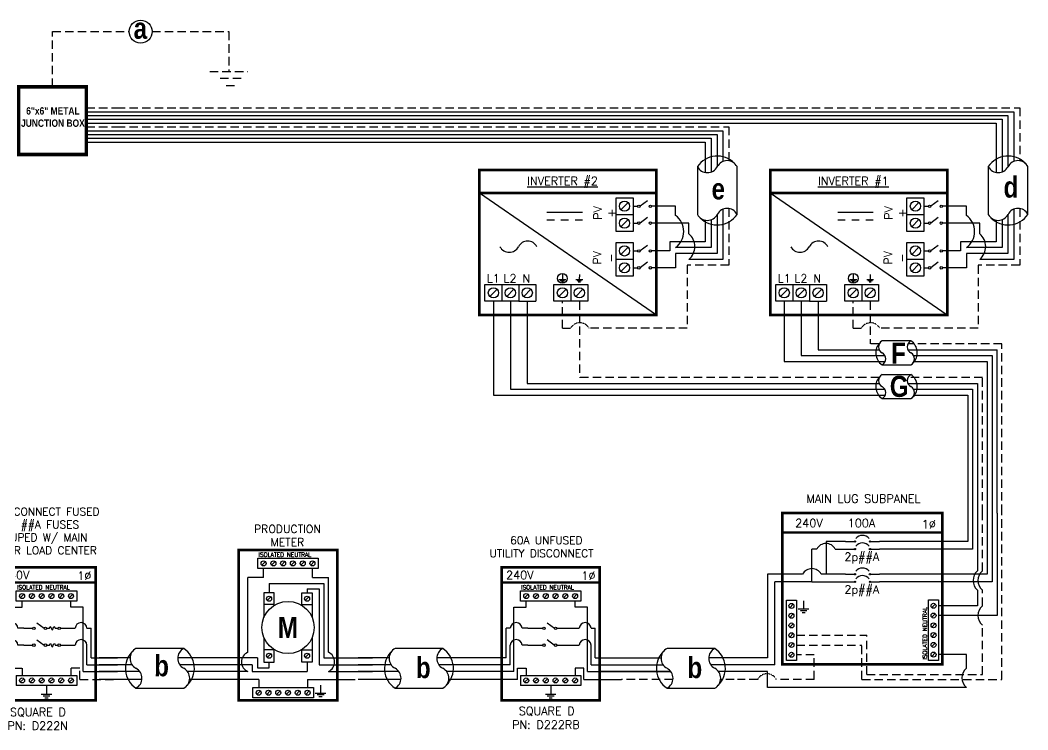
# Model space of a CAD drawing. Header units: feet. Extents: x 17804 to 18586, y 16033 to 16589.
# Drawn here: x 18137.4 to 18585.8, y 16273 to 16588.9 of the extents above; entities that cross this region are included whole.
import ezdxf

# ---------------------------------------------------------------- set-up
doc = ezdxf.new("R2010")
doc.units = ezdxf.units.FT
doc.header["$MEASUREMENT"] = 0
doc.linetypes.add('HIDDEN', pattern=[0.375, 0.25, -0.125])
for name, color, linetype in [('ONE LINE BLOCKS', 7, 'Continuous'), ('TABLES', 7, 'Continuous'), ('TEXT', 7, 'Continuous'), ('Z - TITLEBLOCK TXT', 7, 'Continuous')]:
    doc.layers.add(name, color=color, linetype=linetype)
doc.styles.add('ONE LINE TXT', font='techb___.ttf')
doc.styles.get("Standard").update_dxf_attribs({"font": 'simplex.shx'})

# ---------------------------------------------------------------- blocks, each defined once
blk = doc.blocks.new('*U21')
at = {"layer": 'ONE LINE BLOCKS', "linetype": 'Continuous'}
h = blk.add_hatch(color=1, dxfattribs=at)
h.dxf.hatch_style = 1
edge = h.paths.add_edge_path()
edge.add_arc((32.25, -12.65), 0.291, 0, 360)
h = blk.add_hatch(color=1, dxfattribs=at)
h.dxf.hatch_style = 1
edge = h.paths.add_edge_path()
edge.add_arc((38.92, -12.65), 0.291, 0, 360)
h = blk.add_hatch(color=1, dxfattribs=at)
h.dxf.hatch_style = 1
edge = h.paths.add_edge_path()
edge.add_arc((32.25, -16.02), 0.291, 0, 360)
h = blk.add_hatch(color=1, dxfattribs=at)
h.dxf.hatch_style = 1
edge = h.paths.add_edge_path()
edge.add_arc((38.92, -16.02), 0.291, 0, 360)
h = blk.add_hatch(color=1, dxfattribs=at)
h.dxf.hatch_style = 1
edge = h.paths.add_edge_path()
edge.add_arc((32.25, -27.21), 0.291, 0, 360)
h = blk.add_hatch(color=1, dxfattribs=at)
h.dxf.hatch_style = 1
edge = h.paths.add_edge_path()
edge.add_arc((32.25, -30.59), 0.291, 0, 360)
h = blk.add_hatch(color=1, dxfattribs=at)
h.dxf.hatch_style = 1
edge = h.paths.add_edge_path()
edge.add_arc((38.92, -27.21), 0.291, 0, 360)
h = blk.add_hatch(color=1, dxfattribs=at)
h.dxf.hatch_style = 1
edge = h.paths.add_edge_path()
edge.add_arc((38.92, -30.59), 0.291, 0, 360)
at = {"color": 7, "linetype": 'Continuous'}
for p, q in [((82.46, 0), (82.46, -12.65)), ((91.16, 0), (91.16, -27.21)), ((28.05, -12.65), (19.39, -12.65)), ((19.39, -12.65), (19.39, -27.21)), ((82.46, -12.65), (43.12, -12.65)), ((8.98, -27.21), (-6.7, -27.21)), ((-6.7, -27.21), (-6.7, -64.37)), ((28.05, -27.21), (17.22, -27.21)), ((91.16, -27.21), (43.12, -27.21)), ((-6.7, -64.37), (-20.02, -64.37))]:
    blk.add_line(p, q, dxfattribs=at)
at = {"color": 10, "linetype": 'Continuous'}
for p, q in [((84.64, 0), (84.64, -16.02)), ((93.34, 0), (93.34, -30.59)), ((13.1, -30.59), (13.1, -16.02)), ((15.27, -16.02), (13.1, -16.02)), ((23.51, -16.02), (28.05, -16.02)), ((84.64, -16.02), (43.12, -16.02)), ((13.1, -30.59), (-3.41, -30.59)), ((-3.41, -67.54), (-3.41, -30.59)), ((13.1, -30.59), (28.05, -30.59)), ((93.34, -30.59), (43.12, -30.59)), ((-3.41, -67.54), (-20.02, -67.54))]:
    blk.add_line(p, q, dxfattribs=at)
at = {"color": 253, "linetype": 'Continuous'}
for p, q in [((86.81, 0), (86.81, -25.72)), ((95.51, 0), (95.51, -45.61)), ((86.81, -34.27), (86.81, -41.26)), ((86.81, -41.26), (69.51, -41.26)), ((95.51, -45.61), (69.51, -45.61)), ((81.85, -63.01), (69.51, -63.01)), ((81.85, -69.04), (81.85, -63.01)), ((-6.7, -70.59), (-20.02, -70.59)), ((-6.7, -77.59), (-6.7, -70.59)), ((81.85, -77.59), (-6.7, -77.59))]:
    blk.add_line(p, q, dxfattribs=at)
at = {"color": 10, "linetype": 'Continuous'}
blk.add_arc((19.39, -18.18), 4.65, 27.6639, 152.3361, dxfattribs=at)
at = {"color": 7, "linetype": 'Continuous'}
blk.add_arc((13.1, -29.37), 4.65, 27.6639, 152.3361, dxfattribs=at)
at = {"color": 253, "linetype": 'Continuous'}
for centre in [(90.39, -29.99), (85.42, -73.31)]:
    blk.add_arc(centre, 5.58, 129.9215, 230.0785, dxfattribs=at)
at = {"layer": 'ONE LINE BLOCKS', "lineweight": 50}
blk.add_line((0, -8.7), (71.17, -8.7), dxfattribs=at)
at = {"layer": 'ONE LINE BLOCKS', "lineweight": 50, "const_width": 1.19}
blk.add_lwpolyline([(0, -67.37), (0, 0), (71.17, 0), (71.17, -67.37)], close=True, dxfattribs=at)
at = {"layer": 'TEXT', "color": 92, "linetype": 'HIDDEN', "ltscale": 15}
for p, q in [((88.99, -25.72), (88.99, 0)), ((97.69, -74.03), (97.69, 0)), ((88.99, -41.34), (88.99, -34.27)), ((88.99, -71.85), (88.99, -49.89)), ((6.27, -54.39), (37.56, -54.39)), ((37.56, -71.85), (37.56, -54.39)), ((6.27, -58.74), (35.36, -58.74)), ((35.36, -74.03), (35.36, -58.74)), ((14.11, -63.09), (6.27, -63.09)), ((14.11, -74.03), (14.11, -63.09)), ((-11.01, -74.03), (-20.02, -74.03)), ((14.11, -74.03), (-2.77, -74.03)), ((35.36, -74.03), (97.69, -74.03)), ((37.56, -71.85), (88.99, -71.85))]:
    blk.add_line(p, q, dxfattribs=at)
at = {"layer": 'TEXT', "color": 92, "linetype": 'HIDDEN', "flags": 128}
for points in [[(9.38, -39.11), (9.38, -42.61)], [(7.04, -42.61), (11.72, -42.61)], [(10.91, -43.48), (7.85, -43.48)], [(10.1, -44.35), (8.66, -44.35)]]:
    blk.add_lwpolyline(points, dxfattribs=at)
at = {"layer": 'TEXT', "color": 92, "linetype": 'Continuous', "ltscale": 4}
for centre in [(92.46, -29.99), (92.46, -45.61)]:
    blk.add_arc(centre, 5.51, 129.059, 230.941, dxfattribs=at)
at = {"layer": 'TEXT', "color": 92, "linetype": 'HIDDEN', "ltscale": 0.3}
blk.add_arc((-6.89, -76.19), 4.65, 27.6639, 152.3361, dxfattribs=at)
at = {"layer": 'Z - TITLEBLOCK TXT', "color": 1, "linetype": 'Continuous'}
for p, q in [((1.73, -65.68), (1.73, -38.74)), ((1.73, -38.74), (6.27, -38.74)), ((6.27, -38.74), (6.27, -65.68)), ((64.97, -65.61), (64.97, -38.67)), ((64.97, -38.67), (69.51, -38.67)), ((69.51, -38.67), (69.51, -65.61)), ((6.27, -65.68), (1.73, -65.68)), ((69.51, -65.61), (64.97, -65.61))]:
    blk.add_line(p, q, dxfattribs=at)
at = {"layer": 'Z - TITLEBLOCK TXT', "color": 4, "linetype": 'Continuous'}
for p, q in [((4.79, -40.55), (3.22, -42.12)), ((68.02, -40.48), (66.45, -42.05)), ((68.02, -44.83), (66.45, -46.4)), ((4.79, -44.9), (3.22, -46.47)), ((4.79, -49.25), (3.22, -50.82)), ((68.02, -49.18), (66.45, -50.75)), ((4.79, -53.6), (3.22, -55.17)), ((68.02, -53.53), (66.45, -55.1)), ((4.79, -57.95), (3.22, -59.52)), ((68.02, -57.88), (66.45, -59.45)), ((4.79, -62.3), (3.22, -63.87)), ((68.02, -62.23), (66.45, -63.8))]:
    blk.add_line(p, q, dxfattribs=at)
at = {"layer": 'Z - TITLEBLOCK TXT', "color": 1, "linetype": 'Continuous', "flags": 128}
for points in [[(28.05, -12.65), (32.25, -12.65)], [(28.05, -12.65), (32.25, -12.65)], [(38.92, -12.65), (43.12, -12.65)], [(28.05, -16.02), (32.25, -16.02)], [(28.05, -16.02), (32.25, -16.02)], [(38.92, -16.02), (43.12, -16.02)], [(28.05, -27.21), (32.25, -27.21)], [(28.05, -27.21), (32.25, -27.21)], [(28.05, -30.59), (32.25, -30.59)], [(28.05, -30.59), (32.25, -30.59)], [(38.92, -27.21), (43.12, -27.21)], [(38.92, -30.59), (43.12, -30.59)]]:
    blk.add_lwpolyline(points, dxfattribs=at)
at = {"layer": 'Z - TITLEBLOCK TXT', "color": 1, "linetype": 'Continuous'}
for centre in [(32.25, -12.65), (38.92, -12.65), (32.25, -16.02), (38.92, -16.02), (32.25, -27.21), (32.25, -30.59), (38.92, -27.21), (38.92, -30.59)]:
    blk.add_circle(centre, 0.291, dxfattribs=at)
at = {"layer": 'Z - TITLEBLOCK TXT', "color": 4, "linetype": 'Continuous'}
for centre in [(4, -41.33), (67.24, -41.26), (4, -45.69), (67.24, -45.61), (4, -50.04), (67.24, -49.96), (4, -54.39), (67.24, -54.31), (4, -58.74), (67.24, -58.66), (4, -63.09), (67.24, -63.01)]:
    blk.add_circle(centre, 1.11, dxfattribs=at)
at = {"layer": 'Z - TITLEBLOCK TXT', "color": 1, "linetype": 'Continuous'}
for centre in [(35.58, -13.84), (35.58, -17.22), (35.58, -28.4), (35.58, -31.78)]:
    blk.add_arc(centre, 3.93, 40.3392, 139.6608, dxfattribs=at)
at = {"layer": 'TABLES', "color": 1, "linetype": 'Continuous'}
for p in [(27.55, -21.26), (27.55, -35.82)]:
    blk.add_text('2p##A', height=3.658, dxfattribs=at).set_placement(p)
at = {"layer": 'TABLES', "color": 4, "linetype": 'Continuous'}
blk.add_text('ISOLATED NEUTRAL', height=1.8743, rotation=90, dxfattribs=at).set_placement((64.31, -65.25))
at = {"layer": 'TEXT', "color": 1, "attachment_point": 5}
for s, width, gutter_width, insert, char_height in [('MAIN LUG SUBPANEL ', 62.3984, 7.17, (36.04, 6.43), 3.6576), ('240V', 0.1481, 0.75, (11.79, -4.45), 3.658), ('100A', 0.1481, 0.75, (35.17, -4.45), 3.658), ('1∅', 0.1481, 0.75, (65.15, -4.96), 3.658)]:
    blk.add_mtext_dynamic_manual_height_columns(s, width=width, gutter_width=gutter_width, heights=[0], dxfattribs=dict(at, insert=insert, char_height=char_height))
blk = doc.blocks.new('M_METER PAN')
at = {"color": 253, "linetype": 'Continuous'}
for p, q in [((4.735, 8.023), (4.735, 8.748)), ((8.589, 8.023), (8.589, 8.748)), ((4.735, 8.023), (3.483, 8.023)), ((3.483, 2.136), (3.483, 8.023)), ((8.589, 8.023), (9.84, 8.023)), ((9.84, 2.136), (9.84, 8.023)), ((3.483, 0.611), (0, 0.611)), ((9.84, 0.611), (13.323, 0.611))]:
    blk.add_line(p, q, dxfattribs=at)
at = {"color": 7, "linetype": 'Continuous'}
for p, q in [((5.163, 7.563), (5.163, 6.819)), ((5.163, 7.563), (9.474, 7.563)), ((9.474, 7.563), (9.474, 1.711)), ((4.245, 1.711), (0, 1.711)), ((4.245, 1.711), (4.245, 0.898)), ((9.474, 1.711), (13.323, 1.711)), ((4.245, 0.898), (5.163, 0.898)), ((5.163, 0.898), (5.163, 1.37))]:
    blk.add_line(p, q, dxfattribs=at)
at = {"color": 10, "linetype": 'Continuous'}
for p, q in [((8.16, 7.142), (8.16, 6.819)), ((8.16, 7.142), (9.123, 7.142)), ((9.123, 7.142), (9.123, 1.149)), ((3.832, 1.149), (0, 1.149)), ((3.832, 1.149), (3.832, 0.611)), ((8.16, 1.37), (8.16, 0.611)), ((9.123, 1.149), (13.323, 1.149)), ((3.832, 0.611), (8.16, 0.611))]:
    blk.add_line(p, q, dxfattribs=at)
at = {"color": 1, "linetype": 'Continuous'}
for p, q in [((5.565, 5.899), (4.761, 5.899)), ((7.758, 5.899), (8.562, 5.899)), ((5.565, 2.326), (4.761, 2.326)), ((7.758, 2.326), (8.562, 2.326))]:
    blk.add_line(p, q, dxfattribs=at)
at = {"color": 253, "linetype": 'Continuous'}
for centre, start, end in [((3.823, 1.374), 113.9997, 246.0003), ((9.5, 1.374), 293.9997, 66.0003)]:
    blk.add_arc(centre, 0.835, start, end, dxfattribs=at)
at = {"layer": 'ONE LINE BLOCKS', "lineweight": 50, "const_width": 0.21}
blk.add_lwpolyline([(2.772, -1.647), (2.772, 10.216), (10.552, 10.216), (10.552, -1.647)], close=True, dxfattribs=at)
at = {"layer": 'TEXT', "color": 92, "linetype": 'HIDDEN', "ltscale": 15}
for p, q in [((4.347, 0), (0, 0)), ((4.347, 0), (4.347, -0.649)), ((8.201, 0), (8.201, -0.649)), ((8.201, 0), (13.323, 0))]:
    blk.add_line(p, q, dxfattribs=at)
at = {"layer": 'TEXT', "color": 92, "linetype": 'Continuous', "flags": 128}
for points in [[(9.228, -0.457), (9.227, -1.078)], [(8.812, -1.078), (9.642, -1.078)], [(9.498, -1.231), (8.956, -1.231)], [(9.354, -1.385), (9.1, -1.385)]]:
    blk.add_lwpolyline(points, dxfattribs=at)
at = {"layer": 'TEXT', "linetype": 'Continuous'}
blk.add_circle((6.662, 4.095), 2.059, dxfattribs=at)
at = {"layer": 'Z - TITLEBLOCK TXT', "color": 1, "linetype": 'Continuous'}
for p, q in [((4.275, 8.748), (4.275, 9.552)), ((4.275, 9.552), (9.049, 9.552)), ((9.049, 9.552), (9.049, 8.748)), ((9.049, 8.748), (4.275, 8.748)), ((4.761, 6.819), (4.761, 4.888)), ((5.565, 6.819), (4.761, 6.819)), ((5.565, 5.838), (5.565, 6.819)), ((7.758, 5.838), (7.758, 6.819)), ((7.758, 6.819), (8.562, 6.819)), ((8.562, 6.819), (8.562, 4.888)), ((4.761, 3.301), (4.761, 1.37)), ((8.562, 3.301), (8.562, 1.37)), ((5.565, 1.37), (5.565, 2.351)), ((7.758, 1.37), (7.758, 2.351)), ((4.761, 1.37), (5.565, 1.37)), ((8.562, 1.37), (7.758, 1.37)), ((3.887, -1.453), (3.887, -0.649)), ((3.887, -0.649), (8.661, -0.649)), ((8.661, -0.649), (8.661, -1.453)), ((8.661, -1.453), (3.887, -1.453))]:
    blk.add_line(p, q, dxfattribs=at)
at = {"layer": 'Z - TITLEBLOCK TXT', "color": 4, "linetype": 'Continuous'}
for p, q in [((4.874, 9.29), (4.596, 9.011)), ((5.645, 9.29), (5.366, 9.011)), ((6.416, 9.29), (6.137, 9.011)), ((7.186, 9.29), (6.908, 9.011)), ((7.957, 9.29), (7.679, 9.011)), ((8.728, 9.29), (8.449, 9.011)), ((5.303, 6.499), (5.024, 6.22)), ((8.299, 6.499), (8.021, 6.22)), ((5.303, 2.005), (5.024, 1.727)), ((8.299, 2.005), (8.021, 1.727)), ((4.486, -0.912), (4.208, -1.19)), ((5.257, -0.912), (4.978, -1.19)), ((6.028, -0.912), (5.749, -1.19)), ((6.798, -0.912), (6.52, -1.19)), ((7.569, -0.912), (7.291, -1.19)), ((8.34, -0.912), (8.061, -1.19))]:
    blk.add_line(p, q, dxfattribs=at)
for centre in [(4.735, 9.15), (5.506, 9.15), (6.276, 9.15), (7.047, 9.15), (7.818, 9.15), (8.589, 9.15), (5.163, 6.359), (8.16, 6.359), (5.163, 1.866), (8.16, 1.866), (4.347, -1.051), (5.118, -1.051), (5.888, -1.051), (6.659, -1.051), (7.43, -1.051), (8.201, -1.051)]:
    blk.add_circle(centre, 0.197, dxfattribs=at)
at = {"layer": 'TABLES', "color": 4, "linetype": 'Continuous'}
blk.add_text('ISOLATED NEUTRAL', height=0.33207, dxfattribs=at).set_placement((4.339, 9.669))
at = {"layer": 'TEXT', "color": 1, "insert": (6.613, 11.342), "char_height": 0.62775, "attachment_point": 5}
blk.add_mtext_dynamic_manual_height_columns('PRODUCTION METER', width=1.32031, gutter_width=7.17, heights=[0], dxfattribs=at)
at = {"layer": 'Z - TITLEBLOCK TXT', "color": 253, "linetype": 'Continuous', "style": 'ONE LINE TXT'}
blk.add_text('M', height=1.662, dxfattribs=at).set_placement((5.854, 3.259))
blk = doc.blocks.new('*U20')
at = {"color": 0}
blk.add_blockref('M_METER PAN', (0, 0), dxfattribs=at)
blk = doc.blocks.new('M_MAIN DISCONNECT')
at = {"color": 253, "linetype": 'Continuous'}
for p, q in [((5.45, -46.43), (5.45, -17.67)), ((5.45, -17.67), (10.94, -17.67)), ((10.94, -17.67), (10.94, -15.06)), ((32.69, -17.67), (32.69, -15.06)), ((38.18, -17.67), (32.69, -17.67)), ((38.18, -46.43), (38.18, -17.67)), ((5.45, -46.43), (-9.78, -46.43)), ((38.18, -46.43), (53.41, -46.43))]:
    blk.add_line(p, q, dxfattribs=at)
at = {"color": 7, "linetype": 'Continuous'}
for p, q in [((1.95, -40.22), (1.95, -27.1)), ((3.81, -27.1), (1.95, -27.1)), ((11.72, -27.1), (9.09, -27.1)), ((31.91, -27.1), (34.54, -27.1)), ((39.82, -27.1), (41.69, -27.1)), ((41.69, -40.22), (41.69, -27.1)), ((1.95, -40.22), (-9.78, -40.22)), ((41.69, -40.22), (53.41, -40.22))]:
    blk.add_line(p, q, dxfattribs=at)
at = {"color": 1, "linetype": 'Continuous'}
for p, q in [((21.88, -27.1), (23.12, -27.1)), ((25.67, -27.11), (26.91, -27.11)), ((21.88, -34.64), (23.12, -34.64)), ((25.67, -34.64), (26.91, -34.64))]:
    blk.add_line(p, q, dxfattribs=at)
at = {"color": 10, "linetype": 'Continuous'}
for p, q in [((3.81, -43.39), (3.81, -34.64)), ((11.72, -34.64), (9.09, -34.64)), ((31.91, -34.64), (34.54, -34.64)), ((39.82, -43.39), (39.82, -34.64)), ((3.81, -43.39), (-9.78, -43.39)), ((39.82, -43.39), (53.41, -43.39))]:
    blk.add_line(p, q, dxfattribs=at)
at = {"color": 7, "linetype": 'Continuous'}
for centre in [(6.45, -27.26), (37.18, -27.26)]:
    blk.add_arc(centre, 2.64, 3.2819, 176.7181, dxfattribs=at)
at = {"color": 10, "linetype": 'Continuous'}
for centre in [(6.45, -34.79), (37.18, -34.79)]:
    blk.add_arc(centre, 2.64, 3.2819, 176.7181, dxfattribs=at)
at = {"color": 1, "linetype": 'Continuous'}
for points in [[(23.12, -27.1), (23.5, -26.34), (24.4, -27.87), (25.22, -26.34), (25.67, -27.11)], [(23.12, -34.64), (23.5, -33.88), (24.4, -35.4), (25.22, -33.88), (25.67, -34.64)]]:
    blk.add_spline(points, degree=3, dxfattribs=at)
at = {"layer": 'ONE LINE BLOCKS', "lineweight": 50}
blk.add_line((0, -6.77), (43.61, -6.77), dxfattribs=at)
at = {"layer": 'ONE LINE BLOCKS', "lineweight": 50, "const_width": 1.19}
blk.add_lwpolyline([(0, -59.17), (0, 0), (43.61, 0), (43.61, -59.17)], close=True, dxfattribs=at)
at = {"layer": 'TEXT', "color": 92, "linetype": 'HIDDEN', "ltscale": 15}
for p, q in [((7.03, -49.88), (7.03, -44.94)), ((7.03, -44.94), (10.94, -44.94)), ((10.94, -44.94), (10.94, -48.08)), ((36.6, -44.94), (32.69, -44.94)), ((32.69, -44.94), (32.69, -48.08)), ((36.6, -49.88), (36.6, -44.94)), ((7.03, -49.88), (-9.78, -49.88)), ((36.6, -49.88), (53.41, -49.88))]:
    blk.add_line(p, q, dxfattribs=at)
at = {"layer": 'TEXT', "color": 92, "linetype": 'Continuous', "flags": 128}
for points in [[(21.82, -52.94), (21.82, -56.44)], [(19.48, -56.44), (24.16, -56.44)], [(23.35, -57.31), (20.29, -57.31)], [(22.53, -58.18), (21.1, -58.18)]]:
    blk.add_lwpolyline(points, dxfattribs=at)
at = {"layer": 'Z - TITLEBLOCK TXT', "color": 1, "linetype": 'Continuous'}
for p, q in [((8.34, -15.06), (8.34, -10.52)), ((8.34, -10.52), (35.29, -10.52)), ((35.29, -10.52), (35.29, -15.06)), ((35.29, -15.06), (8.34, -15.06)), ((17.54, -24.65), (20.8, -27.1)), ((11.72, -27.1), (15.64, -27.1)), ((27.99, -27.11), (31.91, -27.11)), ((11.72, -34.64), (15.64, -34.64)), ((17.54, -32.19), (20.8, -34.63)), ((27.99, -34.64), (31.91, -34.64)), ((8.34, -48.08), (35.29, -48.08)), ((8.34, -48.08), (8.34, -52.62)), ((35.29, -48.08), (35.29, -52.62)), ((35.29, -52.62), (8.34, -52.62))]:
    blk.add_line(p, q, dxfattribs=at)
at = {"layer": 'Z - TITLEBLOCK TXT', "color": 4, "linetype": 'Continuous'}
for p, q in [((11.73, -12), (10.15, -13.58)), ((16.08, -12), (14.5, -13.58)), ((20.43, -12), (18.86, -13.58)), ((24.78, -12), (23.21, -13.58)), ((29.13, -12), (27.56, -13.58)), ((33.48, -12), (31.91, -13.58)), ((11.73, -49.56), (10.15, -51.13)), ((16.08, -49.56), (14.5, -51.13)), ((20.43, -49.56), (18.86, -51.13)), ((24.78, -49.56), (23.21, -51.13)), ((29.13, -49.56), (27.56, -51.13)), ((33.48, -49.56), (31.91, -51.13))]:
    blk.add_line(p, q, dxfattribs=at)
for centre in [(10.94, -12.79), (15.29, -12.79), (19.64, -12.79), (23.99, -12.79), (28.34, -12.79), (32.69, -12.79), (10.94, -50.35), (15.29, -50.35), (19.64, -50.35), (23.99, -50.35), (28.34, -50.35), (32.69, -50.35)]:
    blk.add_circle(centre, 1.11, dxfattribs=at)
at = {"layer": 'Z - TITLEBLOCK TXT', "color": 1, "linetype": 'Continuous'}
for centre in [(16.18, -27.1), (21.34, -27.1), (27.45, -27.11), (16.18, -34.64), (21.34, -34.64), (27.45, -34.64)]:
    blk.add_circle(centre, 0.541, dxfattribs=at)
at = {"layer": 'TABLES', "color": 4, "linetype": 'Continuous'}
blk.add_text('ISOLATED NEUTRAL', height=1.8743, dxfattribs=at).set_placement((8.7, -9.86))
at = {"layer": 'TEXT', "color": 1}
for s, width, gutter_width, heights, insert, char_height, attachment_point in [('\\A1;\\pi4.1167;60A DISCONNECT FUSED \\P\\pi16.454;W/ ##A FUSES\\P\\pi11.355;GROUPED W/ MAIN \\P\\pi4.9392;BREAKER LOAD CENTER', 71.8931, 92.23, [24.13], (-15.26, 26.55), 3.4544, 1), ('240V', 0.1481, 0.75, [0], (8.07, -3.44), 3.658, 5), ('1∅', 0.1481, 0.75, [0], (38.63, -3.74), 3.658, 5), ('\\A1;\\pi3.6942,t21.982;SQUARE D\\P\\pi2.5621,t20.85;PN: D222N', 35.0816, 28.88, [13.54], (1.84, -62.59), 3.6576, 1)]:
    blk.add_mtext_dynamic_manual_height_columns(s, width=width, gutter_width=gutter_width, heights=heights, dxfattribs=dict(at, insert=insert, char_height=char_height, attachment_point=attachment_point))
blk = doc.blocks.new('*U19')
blk.add_blockref('M_MAIN DISCONNECT', (0, 0))
blk = doc.blocks.new('*U10')
at = {"color": 7, "linetype": 'Continuous'}
for p, q in [((6.669, 2.433), (2.905, 2.433)), ((2.435, 1.711), (0, 1.711)), ((9.575, 1.711), (6.199, 1.711)), ((2.905, -0.69), (6.669, -0.69))]:
    blk.add_line(p, q, dxfattribs=at)
at = {"color": 10, "linetype": 'Continuous'}
for p, q in [((2.591, 1.149), (0, 1.149)), ((9.575, 1.149), (6.355, 1.149))]:
    blk.add_line(p, q, dxfattribs=at)
at = {"color": 253, "linetype": 'Continuous'}
for p, q in [((3.208, 0.611), (0, 0.611)), ((9.575, 0.611), (6.972, 0.611))]:
    blk.add_line(p, q, dxfattribs=at)
at = {"color": 7, "linetype": 'Continuous'}
for centre, start, end in [((5.633, 0.872), 313.97324, 56.42648), ((3.942, 0.872), 133.97324, 236.42648)]:
    blk.add_arc(centre, 1.874, start, end, dxfattribs=at)
at = {"layer": 'TEXT', "color": 92, "linetype": 'HIDDEN', "ltscale": 15}
for p, q in [((3.373, 0), (0, 0)), ((9.575, 0), (7.137, 0))]:
    blk.add_line(p, q, dxfattribs=at)
at = {"layer": 'Z - TITLEBLOCK TXT', "linetype": 'Continuous'}
for centre, start, end in [((3.315, 1.653), 117.66392, 242.33608), ((7.078, 1.653), 117.66392, 242.33608), ((2.496, 0.091), 297.66392, 62.33608), ((6.26, 0.091), 297.66392, 62.33608)]:
    blk.add_arc(centre, 0.882, start, end, dxfattribs=at)
blk = doc.blocks.new('M_UTILITY DISCONNECT')
at = {"color": 253, "linetype": 'Continuous'}
for p, q in [((2.699, 0.611), (2.699, 5.706)), ((2.699, 5.706), (3.671, 5.706)), ((3.671, 5.706), (3.671, 6.168)), ((7.524, 5.706), (7.524, 6.168)), ((8.496, 5.706), (7.524, 5.706)), ((8.496, 0.611), (8.496, 5.706)), ((2.699, 0.611), (0, 0.611)), ((8.496, 0.611), (11.195, 0.611))]:
    blk.add_line(p, q, dxfattribs=at)
at = {"color": 7, "linetype": 'Continuous'}
for p, q in [((2.078, 1.711), (2.078, 4.034)), ((2.408, 4.034), (2.078, 4.034)), ((3.809, 4.034), (3.343, 4.034)), ((7.386, 4.034), (7.853, 4.034)), ((8.788, 4.034), (9.118, 4.034)), ((9.118, 1.711), (9.118, 4.034)), ((2.078, 1.711), (0, 1.711)), ((9.118, 1.711), (11.195, 1.711))]:
    blk.add_line(p, q, dxfattribs=at)
at = {"color": 10, "linetype": 'Continuous'}
for p, q in [((2.408, 1.149), (2.408, 2.699)), ((3.809, 2.699), (3.343, 2.699)), ((7.386, 2.699), (7.853, 2.699)), ((8.787, 1.149), (8.788, 2.699)), ((2.408, 1.149), (0, 1.149)), ((8.787, 1.149), (11.195, 1.149))]:
    blk.add_line(p, q, dxfattribs=at)
at = {"color": 7, "linetype": 'Continuous'}
for centre in [(2.875, 4.008), (8.32, 4.008)]:
    blk.add_arc(centre, 0.468, 3.28193, 176.71807, dxfattribs=at)
at = {"color": 10, "linetype": 'Continuous'}
for centre in [(2.875, 2.672), (8.32, 2.672)]:
    blk.add_arc(centre, 0.468, 3.28193, 176.71807, dxfattribs=at)
at = {"layer": 'ONE LINE BLOCKS', "lineweight": 50}
blk.add_line((1.732, 7.637), (9.459, 7.637), dxfattribs=at)
at = {"layer": 'ONE LINE BLOCKS', "lineweight": 50, "const_width": 0.21}
blk.add_lwpolyline([(1.732, -1.647), (1.732, 8.836), (9.459, 8.836), (9.459, -1.647)], close=True, dxfattribs=at)
at = {"layer": 'TEXT', "color": 92, "linetype": 'HIDDEN', "ltscale": 15}
for p, q in [((2.978, 0), (2.978, 0.875)), ((2.978, 0.875), (3.671, 0.875)), ((3.671, 0.875), (3.671, 0.319)), ((8.217, 0.875), (7.524, 0.875)), ((7.524, 0.875), (7.524, 0.319)), ((8.217, 0), (8.217, 0.875)), ((2.978, 0), (0, 0)), ((8.217, 0), (11.195, 0))]:
    blk.add_line(p, q, dxfattribs=at)
at = {"layer": 'TEXT', "color": 92, "linetype": 'Continuous', "flags": 128}
for points in [[(5.598, -0.543), (5.598, -1.164)], [(5.183, -1.164), (6.012, -1.164)], [(5.869, -1.317), (5.327, -1.317)], [(5.725, -1.471), (5.47, -1.471)]]:
    blk.add_lwpolyline(points, dxfattribs=at)
at = {"layer": 'Z - TITLEBLOCK TXT', "color": 1, "linetype": 'Continuous'}
for p, q in [((3.211, 6.168), (3.211, 6.972)), ((3.211, 6.972), (7.984, 6.972)), ((7.984, 6.972), (7.984, 6.168)), ((7.984, 6.168), (3.211, 6.168)), ((3.809, 4.034), (4.973, 4.034)), ((5.309, 4.468), (5.887, 4.036)), ((6.078, 4.034), (7.386, 4.034)), ((3.809, 2.699), (4.973, 2.699)), ((5.309, 3.134), (5.887, 2.701)), ((6.078, 2.699), (7.386, 2.699)), ((3.211, 0.319), (7.984, 0.319)), ((3.211, 0.319), (3.211, -0.485)), ((7.984, 0.319), (7.984, -0.485)), ((7.984, -0.485), (3.211, -0.485))]:
    blk.add_line(p, q, dxfattribs=at)
at = {"layer": 'Z - TITLEBLOCK TXT', "color": 4, "linetype": 'Continuous'}
for p, q in [((3.81, 6.71), (3.531, 6.431)), ((4.581, 6.71), (4.302, 6.431)), ((5.351, 6.71), (5.073, 6.431)), ((6.122, 6.71), (5.844, 6.431)), ((6.893, 6.71), (6.614, 6.431)), ((7.664, 6.71), (7.385, 6.431)), ((3.81, 0.056), (3.531, -0.223)), ((4.581, 0.056), (4.302, -0.223)), ((5.351, 0.056), (5.073, -0.223)), ((6.122, 0.056), (5.844, -0.223)), ((6.893, 0.056), (6.614, -0.223)), ((7.664, 0.056), (7.385, -0.223))]:
    blk.add_line(p, q, dxfattribs=at)
for centre in [(3.671, 6.57), (4.441, 6.57), (5.212, 6.57), (5.983, 6.57), (6.754, 6.57), (7.524, 6.57), (3.671, -0.083), (4.441, -0.083), (5.212, -0.083), (5.983, -0.083), (6.754, -0.083), (7.524, -0.083)]:
    blk.add_circle(centre, 0.197, dxfattribs=at)
at = {"layer": 'Z - TITLEBLOCK TXT', "color": 1, "linetype": 'Continuous'}
for centre in [(5.069, 4.034), (5.983, 4.034), (5.069, 2.699), (5.983, 2.699)]:
    blk.add_circle(centre, 0.0959, dxfattribs=at)
at = {"layer": 'TABLES', "color": 4, "linetype": 'Continuous'}
blk.add_text('ISOLATED NEUTRAL', height=0.33207, dxfattribs=at).set_placement((3.275, 7.089))
at = {"layer": 'TEXT', "color": 1}
for s, width, gutter_width, heights, insert, char_height, attachment_point in [('\\A1;\\pi2.3006; 60A UNFUSED \\P\\pi1.0912;UTILITY DISCONNECT', 11.50802, 0, [1.916], (-0.322, 11.272), 0.612, 1), ('240V', 0.14806, 0.75, [0], (3.162, 8.227), 0.648, 5), ('1∅', 0.14806, 0.75, [0], (8.576, 8.174), 0.648, 5), ('\\A1;\\pi1.5665,t4.8065;SQUARE D\\P\\pi1.042,t4.282;PN: D222RB', 8.03936, 0.203, [2.349], (1.51, -2.167), 0.648, 1)]:
    blk.add_mtext_dynamic_manual_height_columns(s, width=width, gutter_width=gutter_width, heights=heights, dxfattribs=dict(at, insert=insert, char_height=char_height, attachment_point=attachment_point))

msp = doc.modelspace()

# ---------------------------------------------------------------- linework, layer by layer
at = {"color": 7, "linetype": 'Continuous'}
for p, q in [((18166.8, 16548.19), (18180.36, 16548.19)), ((18166.8, 16544.81), (18180.36, 16544.81)), ((18180.36, 16548.19), (18579.6, 16548.19)), ((18180.36, 16544.81), (18574.35, 16544.81)), ((18574.35, 16544.81), (18574.35, 16521.36)), ((18579.6, 16548.19), (18579.6, 16526.02)), ((18166.8, 16539.73), (18180.36, 16539.73)), ((18166.8, 16536.35), (18180.36, 16536.35)), ((18180.36, 16539.73), (18450.17, 16539.73)), ((18180.36, 16536.35), (18444.92, 16536.35)), ((18444.92, 16536.35), (18444.92, 16521.36)), ((18450.17, 16539.73), (18450.17, 16526.02)), ((18438.78, 16523.71), (18438.78, 16502.47)), ((18456.41, 16502.47), (18456.41, 16523.71)), ((18568.22, 16523.71), (18568.22, 16502.47)), ((18585.84, 16502.47), (18585.84, 16523.71)), ((18429.04, 16506.1), (18418.41, 16506.1)), ((18429.04, 16501.99), (18429.04, 16506.1)), ((18450.17, 16504.78), (18450.17, 16482.45)), ((18558.47, 16506.1), (18547.84, 16506.1)), ((18558.47, 16501.99), (18558.47, 16506.1)), ((18579.6, 16504.78), (18579.6, 16482.45)), ((18444.92, 16500.11), (18444.92, 16487.69)), ((18574.35, 16500.11), (18574.35, 16487.69)), ((18435, 16498.57), (18418.41, 16498.57)), ((18435, 16493.84), (18435, 16498.57)), ((18564.43, 16498.57), (18547.84, 16498.57)), ((18564.43, 16493.84), (18564.43, 16498.57)), ((18444.92, 16487.69), (18429.04, 16487.69)), ((18574.35, 16487.69), (18558.47, 16487.69)), ((18450.17, 16482.45), (18435, 16482.45)), ((18579.6, 16482.45), (18564.43, 16482.45)), ((18347.99, 16463.78), (18347.99, 16421.96)), ((18477.43, 16463.78), (18477.43, 16436.98)), ((18533.8, 16446.14), (18520.99, 16446.14)), ((18477.43, 16436.98), (18522.35, 16436.98)), ((18535.17, 16436.98), (18567.8, 16436.98)), ((18567.8, 16436.98), (18567.8, 16369.49)), ((18520.99, 16435.51), (18533.8, 16435.51)), ((18533.8, 16431.11), (18520.99, 16431.11)), ((18347.99, 16421.96), (18522.35, 16421.96)), ((18520.99, 16420.48), (18533.8, 16420.48)), ((18535.17, 16421.96), (18559.1, 16421.96)), ((18559.1, 16421.96), (18559.1, 16369.49)), ((18446.49, 16309.19), (18425.25, 16309.19)), ((18393.34, 16305.12), (18422.6, 16305.12)), ((18456.62, 16305.12), (18443.84, 16305.12)), ((18425.25, 16291.57), (18446.49, 16291.57))]:
    msp.add_line(p, q, dxfattribs=at)
at = {"color": 253, "linetype": 'Continuous'}
for p, q in [((18166.8, 16546.5), (18180.36, 16546.5)), ((18180.36, 16546.5), (18576.97, 16546.5)), ((18576.97, 16546.5), (18576.97, 16523.61)), ((18166.8, 16543.11), (18180.36, 16543.11)), ((18180.36, 16543.11), (18571.73, 16543.11)), ((18571.73, 16543.11), (18571.73, 16521.13)), ((18166.8, 16538.04), (18180.36, 16538.04)), ((18180.36, 16538.04), (18447.54, 16538.04)), ((18447.54, 16538.04), (18447.54, 16523.61)), ((18166.8, 16534.65), (18180.36, 16534.65)), ((18180.36, 16534.65), (18442.3, 16534.65)), ((18442.3, 16534.65), (18442.3, 16521.13)), ((18442.3, 16499.88), (18442.3, 16490.31)), ((18447.54, 16502.37), (18447.54, 16485.07)), ((18571.73, 16499.88), (18571.73, 16490.31)), ((18576.97, 16502.37), (18576.97, 16485.07)), ((18426.46, 16486.2), (18418.41, 16486.2)), ((18442.3, 16490.31), (18426.46, 16490.31)), ((18426.46, 16490.31), (18426.46, 16486.2)), ((18555.89, 16486.2), (18547.84, 16486.2)), ((18571.73, 16490.31), (18555.89, 16490.31)), ((18555.89, 16490.31), (18555.89, 16486.2)), ((18447.54, 16485.07), (18429.08, 16485.07)), ((18429.08, 16485.07), (18429.08, 16478.67)), ((18576.97, 16485.07), (18558.52, 16485.07)), ((18558.52, 16485.07), (18558.52, 16478.67)), ((18429.08, 16478.67), (18418.41, 16478.67)), ((18558.52, 16478.67), (18547.84, 16478.67)), ((18363.06, 16463.78), (18363.06, 16427.22)), ((18492.49, 16463.78), (18492.49, 16442.24)), ((18492.49, 16442.24), (18519.65, 16442.24)), ((18532.46, 16442.24), (18572.15, 16442.24)), ((18572.15, 16369.49), (18572.15, 16442.24)), ((18363.06, 16427.22), (18519.65, 16427.22)), ((18532.46, 16427.22), (18563.45, 16427.22)), ((18563.45, 16427.22), (18563.45, 16369.49)), ((18389.83, 16298.9), (18426.96, 16298.9)), ((18426.96, 16298.9), (18395.68, 16298.9)), ((18456.62, 16298.9), (18448.2, 16298.9))]:
    msp.add_line(p, q, dxfattribs=at)
at = {"color": 10, "linetype": 'Continuous'}
for p, q in [((18355.53, 16463.78), (18355.53, 16424.59)), ((18484.96, 16463.78), (18484.96, 16439.61)), ((18484.96, 16439.61), (18522.23, 16439.61)), ((18535.04, 16439.61), (18569.98, 16439.61)), ((18569.98, 16439.61), (18569.98, 16369.49)), ((18355.53, 16424.59), (18522.23, 16424.59)), ((18535.04, 16424.59), (18561.28, 16424.59)), ((18561.28, 16424.59), (18561.28, 16369.49)), ((18391.47, 16301.95), (18423.47, 16301.95)), ((18456.62, 16301.95), (18444.72, 16301.95))]:
    msp.add_line(p, q, dxfattribs=at)
at = {"color": 7, "linetype": 'Continuous'}
msp.add_circle((18190.98, 16583.82), 5.11, dxfattribs=at)
for centre, radius, start, end in [((18447.6, 16517.86), 10.58, 43.9732, 146.4265), ((18577.03, 16517.86), 10.58, 43.9732, 146.4265), ((18447.6, 16508.32), 10.58, 223.9732, 326.4265), ((18577.03, 16508.32), 10.58, 223.9732, 326.4265), ((18530.27, 16440.82), 6.38, 313.9732, 56.4265), ((18524.52, 16440.82), 6.38, 133.9732, 236.4265), ((18524.52, 16425.8), 6.38, 133.9732, 236.4265), ((18530.27, 16425.8), 6.38, 313.9732, 56.4265), ((18431.1, 16300.38), 10.58, 133.9732, 236.4265), ((18440.64, 16300.38), 10.58, 313.9732, 56.4265)]:
    msp.add_arc(centre, radius, start, end, dxfattribs=at)
at = {"layer": 'ONE LINE BLOCKS', "lineweight": 50}
for points, const_width in [([(18166.8, 16529.13), (18136.7, 16529.13), (18136.7, 16559.23), (18166.8, 16559.23)], 1.53), ([(18341.78, 16457.61), (18341.78, 16522.26), (18420.55, 16522.26), (18420.55, 16457.61)], 1.19), ([(18341.78, 16511.98), (18341.78, 16522.26), (18420.55, 16522.26), (18420.55, 16511.98)], 1.19), ([(18471.21, 16457.61), (18471.21, 16522.26), (18549.98, 16522.26), (18549.98, 16457.61)], 1.19), ([(18471.21, 16511.98), (18471.21, 16522.26), (18549.98, 16522.26), (18549.98, 16511.98)], 1.19)]:
    msp.add_lwpolyline(points, close=True, dxfattribs=dict(at, const_width=const_width))
at = {"layer": 'TEXT', "color": 92, "linetype": 'HIDDEN', "ltscale": 15}
for p, q in [((18151.75, 16559.23), (18151.75, 16583.82)), ((18151.75, 16583.82), (18185.86, 16583.82)), ((18196.09, 16583.82), (18230.2, 16583.82)), ((18230.2, 16583.82), (18230.2, 16566.03)), ((18166.8, 16549.88), (18180.36, 16549.88)), ((18180.36, 16549.88), (18582.22, 16549.88)), ((18582.22, 16549.88), (18582.22, 16526.32)), ((18166.8, 16541.42), (18180.36, 16541.42)), ((18180.36, 16541.42), (18452.79, 16541.42)), ((18452.79, 16541.42), (18452.79, 16526.32)), ((18452.79, 16505.07), (18452.79, 16479.82)), ((18582.22, 16505.07), (18582.22, 16479.82)), ((18452.79, 16479.82), (18434.28, 16479.82)), ((18434.28, 16479.82), (18434.28, 16451.74)), ((18582.22, 16479.82), (18563.71, 16479.82)), ((18563.71, 16479.82), (18563.71, 16451.74)), ((18378.7, 16451.74), (18378.7, 16463.78)), ((18386.24, 16463.78), (18386.24, 16429.85)), ((18508.13, 16451.74), (18508.13, 16463.78)), ((18515.67, 16463.78), (18515.67, 16444.87)), ((18378.7, 16451.74), (18382.3, 16451.74)), ((18434.28, 16451.74), (18390.54, 16451.74)), ((18508.13, 16451.74), (18511.73, 16451.74)), ((18563.71, 16451.74), (18519.97, 16451.74)), ((18519.72, 16444.87), (18515.67, 16444.87)), ((18574.33, 16444.87), (18532.54, 16444.87)), ((18574.33, 16369.49), (18574.33, 16444.87)), ((18519.72, 16429.85), (18386.24, 16429.85)), ((18565.63, 16429.85), (18532.54, 16429.85)), ((18565.63, 16369.49), (18565.63, 16429.85)), ((18427.89, 16295.46), (18405.07, 16295.46)), ((18455.2, 16295.46), (18449.13, 16295.46))]:
    msp.add_line(p, q, dxfattribs=at)
at = {"layer": 'TEXT', "color": 92, "linetype": 'HIDDEN', "ltscale": 15, "flags": 128}
for points in [[(18221.72, 16566.03), (18238.68, 16566.03)], [(18235.74, 16562.89), (18224.66, 16562.89)], [(18232.8, 16559.75), (18227.6, 16559.75)]]:
    msp.add_lwpolyline(points, dxfattribs=at)
at = {"layer": 'TEXT', "color": 92, "linetype": 'Continuous', "flags": 128}
for points in [[(18377.16, 16473.42), (18380.24, 16473.42)], [(18379.7, 16472.85), (18377.7, 16472.85)], [(18378.7, 16475.72), (18378.7, 16473.42)], [(18384.7, 16473.42), (18387.77, 16473.42)], [(18387.24, 16472.85), (18385.23, 16472.85)], [(18386.24, 16475.72), (18386.23, 16473.42)], [(18506.6, 16473.42), (18509.67, 16473.42)], [(18509.13, 16472.85), (18507.13, 16472.85)], [(18508.13, 16475.72), (18508.13, 16473.42)], [(18514.13, 16473.42), (18517.2, 16473.42)], [(18516.67, 16472.85), (18514.66, 16472.85)], [(18515.67, 16475.72), (18515.67, 16473.42)], [(18379.17, 16472.28), (18378.23, 16472.28)], [(18386.71, 16472.28), (18385.76, 16472.28)]]:
    msp.add_lwpolyline(points, dxfattribs=at)
at = {"layer": 'TEXT', "color": 92, "linetype": 'HIDDEN', "flags": 128}
for points in [[(18508.6, 16472.28), (18507.66, 16472.28)], [(18516.14, 16472.28), (18515.19, 16472.28)]]:
    msp.add_lwpolyline(points, dxfattribs=at)
at = {"layer": 'TEXT', "color": 92, "linetype": 'Continuous'}
for centre in [(18378.7, 16473.98), (18508.13, 16473.98)]:
    msp.add_circle(centre, 2.17, dxfattribs=at)
at = {"layer": 'TEXT', "color": 92, "linetype": 'HIDDEN', "ltscale": 0.3}
for centre in [(18386.42, 16449.58), (18515.85, 16449.58)]:
    msp.add_arc(centre, 4.65, 27.6639, 152.3361, dxfattribs=at)
at = {"layer": 'Z - TITLEBLOCK TXT', "color": 7, "linetype": 'Continuous'}
for p, q in [((18420.55, 16457.61), (18341.78, 16511.98)), ((18549.98, 16457.61), (18471.21, 16511.98)), ((18387.6, 16503.37), (18371.83, 16503.37)), ((18375.13, 16499.96), (18371.83, 16499.96)), ((18381.36, 16499.96), (18378.07, 16499.96)), ((18387.6, 16499.96), (18384.31, 16499.96)), ((18517.03, 16503.37), (18501.27, 16503.37)), ((18504.56, 16499.96), (18501.27, 16499.96)), ((18510.8, 16499.96), (18507.5, 16499.96)), ((18517.03, 16499.96), (18513.74, 16499.96))]:
    msp.add_line(p, q, dxfattribs=at)
at = {"layer": 'Z - TITLEBLOCK TXT', "color": 1, "linetype": 'Continuous'}
for p, q in [((18402.59, 16494.8), (18402.59, 16509.87)), ((18402.59, 16509.87), (18410.13, 16509.87)), ((18402.59, 16494.8), (18402.59, 16509.87)), ((18410.13, 16509.87), (18410.13, 16494.8)), ((18410.13, 16509.87), (18410.13, 16502.33)), ((18416.56, 16508.56), (18413.29, 16506.12)), ((18532.03, 16494.8), (18532.03, 16509.87)), ((18532.03, 16509.87), (18539.56, 16509.87)), ((18532.03, 16494.8), (18532.03, 16509.87)), ((18539.56, 16509.87), (18539.56, 16494.8)), ((18539.56, 16509.87), (18539.56, 16502.33)), ((18545.99, 16508.56), (18542.72, 16506.12)), ((18410.13, 16506.1), (18412.17, 16506.1)), ((18539.56, 16506.1), (18541.6, 16506.1)), ((18410.13, 16502.33), (18402.59, 16502.33)), ((18416.56, 16501.03), (18413.29, 16498.58)), ((18539.56, 16502.33), (18532.03, 16502.33)), ((18545.99, 16501.03), (18542.72, 16498.58)), ((18410.13, 16498.57), (18412.17, 16498.57)), ((18539.56, 16498.57), (18541.6, 16498.57)), ((18410.13, 16494.8), (18402.59, 16494.8)), ((18539.56, 16494.8), (18532.03, 16494.8)), ((18402.59, 16474.9), (18402.59, 16489.97)), ((18402.59, 16489.97), (18410.13, 16489.97)), ((18410.13, 16489.97), (18410.13, 16482.44)), ((18410.13, 16486.2), (18412.17, 16486.2)), ((18416.56, 16488.67), (18413.29, 16486.22)), ((18532.03, 16474.9), (18532.03, 16489.97)), ((18532.03, 16489.97), (18539.56, 16489.97)), ((18539.56, 16489.97), (18539.56, 16482.44)), ((18539.56, 16486.2), (18541.6, 16486.2)), ((18545.99, 16488.67), (18542.72, 16486.22)), ((18410.13, 16482.44), (18402.59, 16482.44)), ((18410.13, 16482.44), (18410.13, 16474.9)), ((18539.56, 16482.44), (18532.03, 16482.44)), ((18539.56, 16482.44), (18539.56, 16474.9)), ((18410.13, 16478.67), (18412.17, 16478.67)), ((18416.56, 16481.13), (18413.29, 16478.69)), ((18539.56, 16478.67), (18541.6, 16478.67)), ((18545.99, 16481.13), (18542.72, 16478.69)), ((18410.13, 16474.9), (18402.59, 16474.9)), ((18539.56, 16474.9), (18532.03, 16474.9)), ((18344.23, 16471.31), (18359.3, 16471.31)), ((18344.23, 16463.78), (18344.23, 16471.31)), ((18344.23, 16471.31), (18351.76, 16471.31)), ((18351.76, 16471.31), (18351.76, 16463.78)), ((18359.3, 16471.31), (18359.3, 16463.78)), ((18359.3, 16471.31), (18366.83, 16471.31)), ((18366.83, 16471.31), (18366.83, 16463.78)), ((18374.93, 16471.31), (18390, 16471.31)), ((18374.93, 16463.78), (18374.93, 16471.31)), ((18374.93, 16471.31), (18382.47, 16471.31)), ((18382.47, 16471.31), (18382.47, 16463.78)), ((18390, 16471.31), (18390, 16463.78)), ((18473.66, 16471.31), (18488.73, 16471.31)), ((18473.66, 16463.78), (18473.66, 16471.31)), ((18473.66, 16471.31), (18481.19, 16471.31)), ((18481.19, 16471.31), (18481.19, 16463.78)), ((18488.73, 16471.31), (18488.73, 16463.78)), ((18488.73, 16471.31), (18496.26, 16471.31)), ((18496.26, 16471.31), (18496.26, 16463.78)), ((18504.37, 16471.31), (18519.43, 16471.31)), ((18504.37, 16463.78), (18504.37, 16471.31)), ((18504.37, 16471.31), (18511.9, 16471.31)), ((18511.9, 16471.31), (18511.9, 16463.78)), ((18519.43, 16471.31), (18519.43, 16463.78)), ((18359.3, 16463.78), (18344.23, 16463.78)), ((18359.3, 16463.78), (18366.83, 16463.78)), ((18390, 16463.78), (18374.93, 16463.78)), ((18488.73, 16463.78), (18473.66, 16463.78)), ((18488.73, 16463.78), (18496.26, 16463.78)), ((18519.43, 16463.78), (18504.37, 16463.78))]:
    msp.add_line(p, q, dxfattribs=at)
at = {"layer": 'Z - TITLEBLOCK TXT', "color": 4, "linetype": 'Continuous'}
for p, q in [((18407.97, 16507.71), (18404.75, 16504.49)), ((18537.4, 16507.71), (18534.19, 16504.49)), ((18407.97, 16500.17), (18404.75, 16496.96)), ((18537.4, 16500.17), (18534.19, 16496.96)), ((18407.97, 16487.81), (18404.75, 16484.6)), ((18537.4, 16487.81), (18534.19, 16484.6)), ((18407.97, 16480.28), (18404.75, 16477.06)), ((18537.4, 16480.28), (18534.19, 16477.06)), ((18349.6, 16469.15), (18346.39, 16465.94)), ((18357.14, 16469.15), (18353.92, 16465.94)), ((18364.67, 16469.15), (18361.46, 16465.94)), ((18380.31, 16469.15), (18377.09, 16465.94)), ((18387.84, 16469.15), (18384.63, 16465.94)), ((18479.03, 16469.15), (18475.82, 16465.94)), ((18486.57, 16469.15), (18483.35, 16465.94)), ((18494.1, 16469.15), (18490.89, 16465.94)), ((18509.74, 16469.15), (18506.53, 16465.94)), ((18517.27, 16469.15), (18514.06, 16465.94))]:
    msp.add_line(p, q, dxfattribs=at)
for centre in [(18406.36, 16506.1), (18535.79, 16506.1), (18406.36, 16498.57), (18535.79, 16498.57), (18406.36, 16486.2), (18535.79, 16486.2), (18406.36, 16478.67), (18535.79, 16478.67), (18347.99, 16467.54), (18355.53, 16467.54), (18363.06, 16467.54), (18378.7, 16467.54), (18386.24, 16467.54), (18477.43, 16467.54), (18484.96, 16467.54), (18492.49, 16467.54), (18508.13, 16467.54), (18515.67, 16467.54)]:
    msp.add_circle(centre, 2.27, dxfattribs=at)
at = {"layer": 'Z - TITLEBLOCK TXT', "color": 1, "linetype": 'Continuous'}
for centre in [(18412.71, 16506.1), (18417.87, 16506.1), (18542.14, 16506.1), (18547.3, 16506.1), (18412.71, 16498.57), (18417.87, 16498.57), (18542.14, 16498.57), (18547.3, 16498.57), (18412.71, 16486.2), (18417.87, 16486.2), (18542.14, 16486.2), (18547.3, 16486.2), (18412.71, 16478.67), (18417.87, 16478.67), (18542.14, 16478.67), (18547.3, 16478.67)]:
    msp.add_circle(centre, 0.541, dxfattribs=at)
at = {"layer": 'Z - TITLEBLOCK TXT', "linetype": 'Continuous'}
for centre, radius, start, end in [((18443.19, 16526.02), 4.98, 207.6639, 332.3361), ((18452.01, 16521.4), 4.98, 27.6639, 152.3361), ((18572.62, 16526.02), 4.98, 207.6639, 332.3361), ((18581.44, 16521.4), 4.98, 27.6639, 152.3361), ((18452.01, 16500.16), 4.98, 27.6639, 152.3361), ((18581.44, 16500.16), 4.98, 27.6639, 152.3361), ((18423.91, 16494.84), 8.8, 305.6505, 54.3495), ((18443.19, 16504.78), 4.98, 207.6639, 332.3361), ((18553.34, 16494.84), 8.8, 305.6505, 54.3495), ((18572.62, 16504.78), 4.98, 207.6639, 332.3361), ((18363.25, 16485.92), 4.65, 27.6639, 152.3361), ((18430.22, 16488.14), 7.43, 309.9338, 50.0662), ((18492.68, 16485.92), 4.65, 27.6639, 152.3361), ((18559.66, 16488.14), 7.43, 309.9338, 50.0662), ((18355.01, 16490.24), 4.65, 207.6639, 332.3361), ((18484.44, 16490.24), 4.65, 207.6639, 332.3361), ((18522.38, 16443.48), 3, 117.6639, 242.3361), ((18535.2, 16443.48), 3, 117.6639, 242.3361), ((18519.6, 16438.16), 3, 297.6639, 62.3361), ((18532.41, 16438.16), 3, 297.6639, 62.3361), ((18522.38, 16428.46), 3, 117.6639, 242.3361), ((18535.2, 16428.46), 3, 117.6639, 242.3361), ((18519.6, 16423.14), 3, 297.6639, 62.3361), ((18532.41, 16423.14), 3, 297.6639, 62.3361), ((18427.56, 16304.79), 4.98, 117.6639, 242.3361), ((18448.8, 16304.79), 4.98, 117.6639, 242.3361), ((18422.94, 16295.97), 4.98, 297.6639, 62.3361), ((18444.18, 16295.97), 4.98, 297.6639, 62.3361)]:
    msp.add_arc(centre, radius, start, end, dxfattribs=at)

# ---------------------------------------------------------------- block references
for name, p in [('*U21', (18476.64, 16369.49)), ('*U19', (18127.29, 16345.33))]:
    msp.add_blockref(name, p)
at = {"color": 155, "true_color": 0x647190, "xscale": 5.644441731736358, "yscale": 5.644441731736358, "zscale": 5.644441731736358}
for name, p in [('*U20', (18218.99, 16295.46)), ('M_UTILITY DISCONNECT', (18341.88, 16295.46)), ('*U10', (18172.52, 16295.46)), ('*U10', (18287.83, 16295.46))]:
    msp.add_blockref(name, p, dxfattribs=at)

# ---------------------------------------------------------------- texts
at = {"layer": 'ONE LINE BLOCKS', "color": 1, "linetype": 'Continuous', "insert": (18151.94, 16550.18), "char_height": 3.2756, "width": 28.3929, "attachment_point": 2, "style": 'ONE LINE TXT'}
msp.add_mtext('6"x6" METAL JUNCTION BOX  ', dxfattribs=at)
at = {"layer": 'TABLES', "color": 1, "linetype": 'Continuous'}
for s, p in [('%%UINVERTER #2', (18362.99, 16515.53)), ('%%UINVERTER #1', (18492.42, 16515.53))]:
    msp.add_text(s, height=3.6576, dxfattribs=at).set_placement(p)
at = {"layer": 'TEXT', "color": 1, "char_height": 3.658, "attachment_point": 5, "rotation": 90}
for s, width, insert in [('PV +', 2.8378, (18397.47, 16503.08)), ('PV +', 2.8378, (18526.9, 16503.08)), ('PV -', 2.8013, (18397.24, 16483.11)), ('PV -', 2.8013, (18526.68, 16483.11))]:
    msp.add_mtext_dynamic_manual_height_columns(s, width=width, gutter_width=0.75, heights=[0], dxfattribs=dict(at, insert=insert))
at = {"layer": 'TEXT', "color": 1, "attachment_point": 5}
for s, insert, char_height in [('L1', (18347.94, 16473.95), 3.658), ('L2', (18355.4, 16473.98), 3.658), ('N', (18362.65, 16473.92), 3.66), ('L1', (18477.37, 16473.95), 3.658), ('L2', (18484.83, 16473.98), 3.658), ('N', (18492.08, 16473.92), 3.66)]:
    msp.add_mtext_dynamic_manual_height_columns(s, width=0.1481, gutter_width=0.75, heights=[0], dxfattribs=dict(at, insert=insert, char_height=char_height))
at = {"layer": 'Z - TITLEBLOCK TXT', "color": 1, "linetype": 'Continuous', "char_height": 9.3833, "attachment_point": 1, "style": 'ONE LINE TXT'}
for s, insert in [('{\\W1;\\C256;a}', (18187.87, 16590.01)), ('{\\W1;\\C256;d}', (18575.04, 16519.32)), ('{\\W1;\\C256;e}', (18445.07, 16518.53)), ('{\\W1;\\C256;F}', (18525.02, 16445.41)), ('{\\W1;\\C256;G}', (18524.41, 16430.6)), ('{\\W1;\\C256;b}', (18197.01, 16306.22)), ('{\\W1;\\C256;b}', (18313.49, 16305.41)), ('{\\W1;\\C256;b}', (18434.35, 16305.41))]:
    msp.add_mtext_dynamic_manual_height_columns(s, width=0.1385, gutter_width=2.13, heights=[0], dxfattribs=dict(at, insert=insert))

doc.saveas('drawing.dxf')
